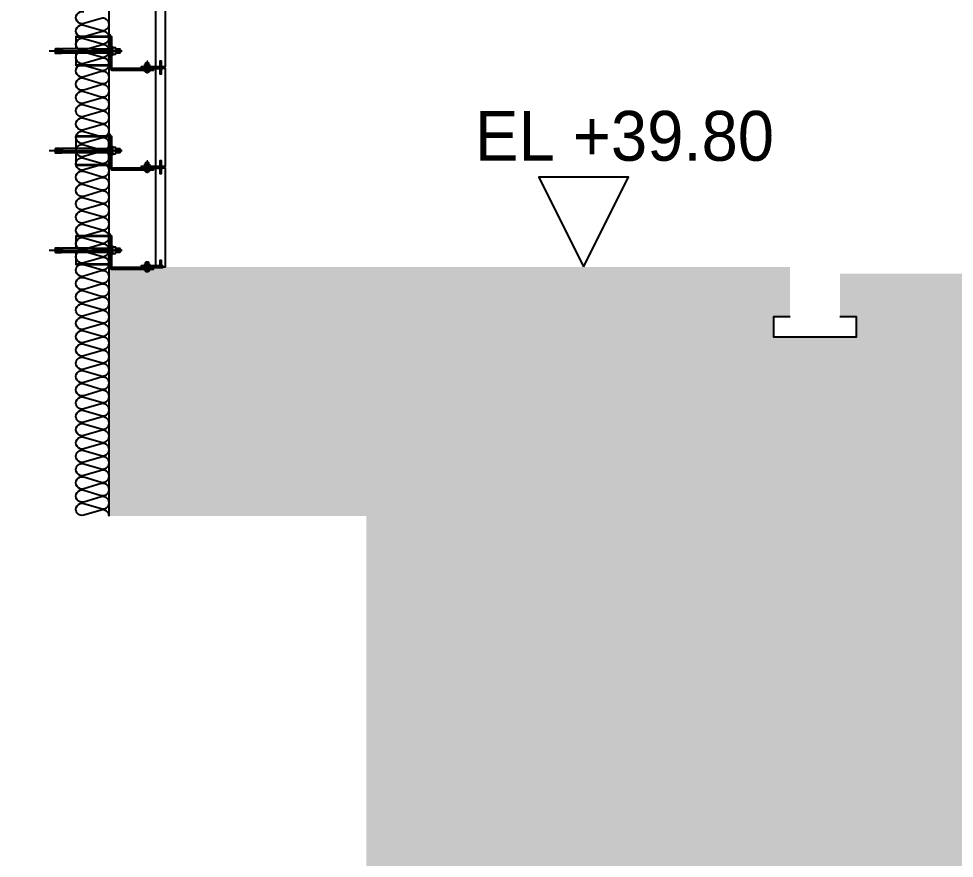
# Model space of a CAD drawing. Header units: millimetres. Extents: x 19868 to 801382, y -4805 to 85279.
# Drawn here: x 790116 to 792933, y 32849 to 35376 of the extents above; entities that cross this region are included whole.
import ezdxf

# ---------------------------------------------------------------- set-up
doc = ezdxf.new("R2010")
doc.units = ezdxf.units.MM
doc.header["$LTSCALE"] = 250
doc.linetypes.add('CENTER', pattern=[50.8, 31.75, -6.35, 6.35, -6.35])
for name, color, linetype in [('[0]치수선', 3, 'Continuous'), ('A-FIN(EX)', 6, 'Continuous'), ('A-버림CONC', 4, 'Continuous'), ('ANG', 8, 'Continuous'), ('ISL', 251, 'Continuous'), ('S-TEEL', 4, 'Continuous'), ('지반', 254, 'Continuous')]:
    doc.layers.add(name, color=color, linetype=linetype)
doc.layers.add('CEN', color=1, linetype='Continuous', lineweight=9)
doc.layers.add('NOPLOT', color=191, linetype='Continuous', plot=False)
doc.styles.add('Gdim', font='')
doc.styles.get('Gdim').set_extended_font_data('Dotum')

# ---------------------------------------------------------------- blocks, each defined once
blk = doc.blocks.new('A$C6c7ba7a6')
at = {"layer": '[0]치수선', "ltscale": 0.5}
h = blk.add_hatch(color=8, dxfattribs=at)
h.dxf.hatch_style = 1
h.paths.add_polyline_path([(-140, 0.5), (-140, -1.5), (-137.5, -1.5, 0.414214), (-136.5, -0.5), (-136.5, 40), (-138, 40), (-138, 0.5)])
at = {"color": 9, "linetype": 'Continuous', "lineweight": 25}
for p, q in [((-240, 91.5, 0), (-140, 91.5)), ((-240, 91.5, 0), (-240, 53, 0)), ((-240, 89.5, 0), (-140, 89.5)), ((-137.5, 95.5), (-140, 95.5)), ((-140, 95.5), (-140, 89.5)), ((-140, 93.5), (-138, 93.5)), ((-138, 93.5), (-138, 54)), ((-136.5, 94.5), (-136.5, 54)), ((-240, 60.2, 0), (-237, 60.2, 0)), ((-237, 53, 0), (-237, 60.2, 0)), ((-240, 41, 0), (-240, 2.5, 0)), ((-142, 54), (-136.5, 54)), ((-136.5, 40), (-142, 40)), ((-138, 0.5), (-138, 40)), ((-136.5, 40), (-136.5, -0.5)), ((-140, 4.5), (-240, 4.5, 0)), ((-140, 2.5), (-240, 2.5, 0)), ((-140, 4.5), (-140, -1.5)), ((-138, 0.5), (-140, 0.5)), ((-140, -1.5), (-137.5, -1.5))]:
    blk.add_line(p, q, dxfattribs=at)
at = {"color": 9, "ltscale": 0.5}
for p, q in [((-142, 89.5), (-142, 54)), ((-129.5, 61.3), (-131.5, 61.3)), ((-131.5, 61.3), (-131.5, 32.8)), ((-129.5, 32.8), (-129.5, 61.3)), ((-120.5, 56.5), (-129, 56.5)), ((-188.8, 53), (-131.5, 53)), ((-188.8, 53), (-187.3, 51.5)), ((-188.8, 41), (-188.8, 53)), ((-188.8, 51.5), (-131.5, 51.5)), ((-188.8, 42.5), (-131.5, 42.5)), ((-188.8, 41), (-187.3, 42.5)), ((-188.8, 41), (-131.5, 41)), ((-187.3, 42.5), (-187.3, 51.5)), ((-142, 40), (-142, 4.5)), ((-131.5, 32.8), (-129.5, 32.8)), ((-129.5, 56), (-129.5, 38)), ((-129.5, 53), (-129.5, 53)), ((-129.5, 51.5), (-129.4, 51.5)), ((-129.5, 42.5), (-129.4, 42.5)), ((-129.5, 41), (-129.5, 41)), ((-129, 37.5), (-120.5, 37.5)), ((-128.3, 47), (-121.2, 47)), ((-120.1, 51.5), (-106, 51.5)), ((-120.1, 42.5), (-106, 42.5)), ((-120, 38), (-120, 56)), ((-120, 53), (-107.5, 53)), ((-120, 41), (-107.5, 41)), ((-107.5, 41), (-107.5, 53)), ((-106, 51.5), (-107.5, 53)), ((-106, 42.5), (-107.5, 41)), ((-106, 42.5), (-106, 51.5))]:
    blk.add_line(p, q, dxfattribs=at)
at = {"color": 9}
for p, q in [((-302.6, 52, 0), (-302.6, 50.3, 0)), ((-302.6, 43.2, 0), (-302.6, 41.5, 0)), ((-302.6, 41.7, 0), (-297, 42.5, 0)), ((-297, 51.5, 0), (-302.5, 52.3, 0)), ((-302.1, 49.5, 0), (-300.3, 48.3, 0)), ((-302.1, 44, 0), (-300.3, 45.2, 0)), ((-286.6, 53, 0), (-301.6, 53, 0)), ((-301.6, 40.5, 0), (-286.6, 40.5, 0)), ((-292.1, 47.7, 0), (-298.7, 47.7, 0)), ((-292.1, 45.7, 0), (-298.7, 45.7, 0)), ((-297, 51.5, 0), (-283, 51.5, 0)), ((-297, 42.5, 0), (-283, 42.5, 0)), ((-291.6, 48.2, 0), (-291.6, 48.7, 0)), ((-291.6, 44.7, 0), (-291.6, 45.2, 0)), ((-289.6, 50.7, 0), (-289.6, 50.7, 0)), ((-289.6, 42.7, 0), (-289.6, 42.7, 0)), ((-287.6, 44.7, 0), (-287.6, 48.7, 0)), ((-286.6, 53, 0), (-283.6, 53, 0)), ((-286.6, 40.5, 0), (-283.6, 40.5, 0)), ((-283.6, 53, 0), (-283.6, 40.5, 0)), ((-283, 41, 0), (-283, 53, 0)), ((-280, 53, 0), (-283, 53, 0)), ((-283, 41, 0), (-280, 41, 0)), ((-280, 41, 0), (-280, 53, 0)), ((-188.8, 53), (-280, 53, 0)), ((-280, 41, 0), (-188.8, 41))]:
    blk.add_line(p, q, dxfattribs=at)
at = {"color": 9, "linetype": 'Continuous', "lineweight": 25}
for centre, start, end in [((-137.5, 94.5), 0, 90), ((-137.5, -0.5), 270, 0)]:
    blk.add_arc(centre, 1, start, end, dxfattribs=at)
at = {"color": 9, "ltscale": 0.5}
for centre, start, end in [((-129, 56), 90, 180), ((-120.5, 56), 0, 90), ((-129, 38), 180, 270), ((-120.5, 38), 270, 0)]:
    blk.add_arc(centre, 0.5, start, end, dxfattribs=at)
at = {"color": 9}
for centre, radius, start, end in [((-301.6, 52, 0), 1, 90, 180), ((-301.6, 50.3, 0), 1, 180, 236.3099), ((-301.6, 43.2, 0), 1, 123.6901, 180), ((-301.6, 41.5, 0), 1, 180, 270), ((-298.7, 50.7, 0), 3, 236.3099, 270), ((-298.7, 42.7, 0), 3, 90, 123.6901), ((-292.1, 48.2, 0), 0.5, 270, 0), ((-292.1, 45.2, 0), 0.5, 0, 90), ((-289.6, 48.7, 0), 2, 90, 180), ((-289.6, 44.7, 0), 2, 180, 270), ((-289.6, 48.7, 0), 2, 0, 90), ((-289.6, 44.7, 0), 2, 270, 0)]:
    blk.add_arc(centre, radius, start, end, dxfattribs=at)
at = {"color": 9, "ltscale": 0.5}
for centre, major_axis, ratio, start_param, end_param in [((-128.6, 51.7), (0.31, -4.75), 0.185991, 3.117121, 6.283185), ((-120.9, 51.7), (0.31, 4.75), 0.185108, 3.141593, 6.30754), ((-128.6, 42.2), (0.31, 4.75), 0.187111, 0, 3.166211), ((-120.9, 42.2), (0.31, -4.75), 0.185359, -0.024388, 3.141593)]:
    blk.add_ellipse(centre, major_axis=major_axis, ratio=ratio, start_param=start_param, end_param=end_param, dxfattribs=at)
at = {"layer": '[0]치수선', "color": 8, "linetype": 'CENTER', "ltscale": 0.2}
for p, q in [((-320, 47, 0), (-101, 47)), ((-136.5, 54), (-136.5, 40))]:
    blk.add_line(p, q, dxfattribs=at)
at = {"layer": 'ANG'}
for p, q in [((-15.6, 1.5), (-35.4, 1.5)), ((-35.4, 1.5), (-35.4, -0.5)), ((-29.5, 5.5), (-30.5, 6.4)), ((-30.5, 6.4), (-28.5, 6.4)), ((-29.5, 11.4), (-28.5, 12.4)), ((-21.5, 11.4), (-29.5, 11.4)), ((-29.5, 6.4), (-29.5, 11.4)), ((-21.5, 10.4), (-29.5, 10.4)), ((-21.5, 9.4), (-29.5, 9.4)), ((-21.5, 8.4), (-29.5, 8.4)), ((-21.5, 7.4), (-29.5, 7.4)), ((-28.5, 6.4), (-29.5, 5.5)), ((-29.5, 1.5), (-29.5, 5.5)), ((-28.5, 12.4), (-22.5, 12.4)), ((-28.5, 6.4), (-22.5, 6.4)), ((-22.5, 12.4), (-21.5, 11.4)), ((-20.5, 6.4), (-22.5, 6.4)), ((-22.5, 6.4), (-21.5, 5.5)), ((-21.5, 11.4), (-21.5, 6.4)), ((-15.6, -0.5), (-15.6, 1.5)), ((-35.3, -12.5), (-35.3, -10.5)), ((-15.4, -12.5), (-35.3, -12.5)), ((-15.4, -10.5), (-15.4, -12.5))]:
    blk.add_line(p, q, dxfattribs=at)
at = {"layer": 'ANG', "extrusion": (0, 0, -1)}
for p, q in [((-32.4, 6.4), (-32.9, 5.9)), ((-32.9, 5.9), (-32.9, 2)), ((-32.9, 2), (-32.4, 1.5)), ((-30.5, 6.4), (-32.4, 6.4)), ((-21.5, 5.5), (-20.5, 6.4)), ((-21.5, 1.5), (-21.5, 5.5)), ((-20.5, 6.4), (-18.6, 6.4)), ((-18.6, 6.4), (-18.1, 5.9)), ((-18.1, 2), (-18.6, 1.5)), ((-18.1, 5.9), (-18.1, 2))]:
    blk.add_line(p, q, dxfattribs=at)
blk.add_lwpolyline([(-13.5, -0.5), (-13.5, 17), (-16.5, 17), (-16.5, -0.5)], dxfattribs=at)
at = {"layer": 'ANG'}
blk.add_lwpolyline([(-43.5, -5.5), (21.5, -5.5), (21.5, -0.5), (-43.5, -0.5)], close=True, dxfattribs=at)
blk.add_arc((-25.3, -9.5), 8.08, 202.3911, 337.6089, dxfattribs=at)
at = {"layer": 'S-TEEL'}
blk.add_lwpolyline([(-131.5, -10.5), (-6.5, -10.5), (-6.5, -5.5), (-131.5, -5.5), (-131.5, 89.5), (-136.5, 89.5), (-136.5, -5.5, 0.414214)], format="xyb", close=True, dxfattribs=at)
blk = doc.blocks.new('A$C878c86f0')
at = {"layer": '[0]치수선', "ltscale": 0.5}
h = blk.add_hatch(color=8, dxfattribs=at)
h.dxf.hatch_style = 1
h.paths.add_polyline_path([(-140, 0.5), (-140, -1.5), (-137.5, -1.5, 0.414214), (-136.5, -0.5), (-136.5, 40), (-138, 40), (-138, 0.5)])
at = {"layer": 'S-TEEL'}
h = blk.add_hatch(dxfattribs=at)
h.set_pattern_fill('JIS_LC_20A', color=8, scale=1.5, angle=180)
h.set_pattern_definition([(225, (13215.134, 33281.177), (21.213203, -21.213203), []), (225, (13213.634, 33281.177), (21.213203, -21.213203), [])])
h.paths.add_polyline_path([(-131.5, -10.5, -0.414214), (-136.5, -5.5), (-136.5, 89.5), (-131.5, 89.5), (-131.5, -5.5), (-6.5, -5.5), (-6.5, -10.5)])
at = {"color": 9, "linetype": 'Continuous', "lineweight": 25}
for p, q in [((-240, 91.5, 0), (-140, 91.5)), ((-240, 91.5, 0), (-240, 53, 0)), ((-240, 89.5, 0), (-140, 89.5)), ((-137.5, 95.5), (-140, 95.5)), ((-140, 95.5), (-140, 89.5)), ((-140, 93.5), (-138, 93.5)), ((-138, 93.5), (-138, 54)), ((-136.5, 94.5), (-136.5, 54)), ((-240, 60.2, 0), (-237, 60.2, 0)), ((-237, 53, 0), (-237, 60.2, 0)), ((-240, 41, 0), (-240, 2.5, 0)), ((-142, 54), (-136.5, 54)), ((-136.5, 40), (-142, 40)), ((-138, 0.5), (-138, 40)), ((-136.5, 40), (-136.5, -0.5)), ((-140, 4.5), (-240, 4.5, 0)), ((-140, 2.5), (-240, 2.5, 0)), ((-140, 4.5), (-140, -1.5)), ((-138, 0.5), (-140, 0.5)), ((-140, -1.5), (-137.5, -1.5))]:
    blk.add_line(p, q, dxfattribs=at)
at = {"color": 9, "ltscale": 0.5}
for p, q in [((-142, 89.5), (-142, 54)), ((-129.5, 61.3), (-131.5, 61.3)), ((-131.5, 61.3), (-131.5, 32.8)), ((-129.5, 32.8), (-129.5, 61.3)), ((-120.5, 56.5), (-129, 56.5)), ((-188.8, 53), (-131.5, 53)), ((-188.8, 53), (-187.3, 51.5)), ((-188.8, 41), (-188.8, 53)), ((-188.8, 51.5), (-131.5, 51.5)), ((-188.8, 42.5), (-131.5, 42.5)), ((-188.8, 41), (-187.3, 42.5)), ((-188.8, 41), (-131.5, 41)), ((-187.3, 42.5), (-187.3, 51.5)), ((-142, 40), (-142, 4.5)), ((-131.5, 32.8), (-129.5, 32.8)), ((-129.5, 56), (-129.5, 38)), ((-129.5, 53), (-129.5, 53)), ((-129.5, 51.5), (-129.4, 51.5)), ((-129.5, 42.5), (-129.4, 42.5)), ((-129.5, 41), (-129.5, 41)), ((-129, 37.5), (-120.5, 37.5)), ((-128.3, 47), (-121.2, 47)), ((-120.1, 51.5), (-106, 51.5)), ((-120.1, 42.5), (-106, 42.5)), ((-120, 38), (-120, 56)), ((-120, 53), (-107.5, 53)), ((-120, 41), (-107.5, 41)), ((-107.5, 41), (-107.5, 53)), ((-106, 51.5), (-107.5, 53)), ((-106, 42.5), (-107.5, 41)), ((-106, 42.5), (-106, 51.5))]:
    blk.add_line(p, q, dxfattribs=at)
at = {"color": 9}
for p, q in [((-302.6, 52, 0), (-302.6, 50.3, 0)), ((-302.6, 43.2, 0), (-302.6, 41.5, 0)), ((-302.6, 41.7, 0), (-297, 42.5, 0)), ((-297, 51.5, 0), (-302.5, 52.3, 0)), ((-302.1, 49.5, 0), (-300.3, 48.3, 0)), ((-302.1, 44, 0), (-300.3, 45.2, 0)), ((-286.6, 53, 0), (-301.6, 53, 0)), ((-301.6, 40.5, 0), (-286.6, 40.5, 0)), ((-292.1, 47.7, 0), (-298.7, 47.7, 0)), ((-292.1, 45.7, 0), (-298.7, 45.7, 0)), ((-297, 51.5, 0), (-283, 51.5, 0)), ((-297, 42.5, 0), (-283, 42.5, 0)), ((-291.6, 48.2, 0), (-291.6, 48.7, 0)), ((-291.6, 44.7, 0), (-291.6, 45.2, 0)), ((-289.6, 50.7, 0), (-289.6, 50.7, 0)), ((-289.6, 42.7, 0), (-289.6, 42.7, 0)), ((-287.6, 44.7, 0), (-287.6, 48.7, 0)), ((-286.6, 53, 0), (-283.6, 53, 0)), ((-286.6, 40.5, 0), (-283.6, 40.5, 0)), ((-283.6, 53, 0), (-283.6, 40.5, 0)), ((-283, 41, 0), (-283, 53, 0)), ((-280, 53, 0), (-283, 53, 0)), ((-283, 41, 0), (-280, 41, 0)), ((-280, 41, 0), (-280, 53, 0)), ((-188.8, 53), (-280, 53, 0)), ((-280, 41, 0), (-188.8, 41))]:
    blk.add_line(p, q, dxfattribs=at)
at = {"color": 9, "linetype": 'Continuous', "lineweight": 25}
for centre, start, end in [((-137.5, 94.5), 0, 90), ((-137.5, -0.5), 270, 0)]:
    blk.add_arc(centre, 1, start, end, dxfattribs=at)
at = {"color": 9, "ltscale": 0.5}
for centre, start, end in [((-129, 56), 90, 180), ((-120.5, 56), 0, 90), ((-129, 38), 180, 270), ((-120.5, 38), 270, 0)]:
    blk.add_arc(centre, 0.5, start, end, dxfattribs=at)
at = {"color": 9}
for centre, radius, start, end in [((-301.6, 52, 0), 1, 90, 180), ((-301.6, 50.3, 0), 1, 180, 236.3099), ((-301.6, 43.2, 0), 1, 123.6901, 180), ((-301.6, 41.5, 0), 1, 180, 270), ((-298.7, 50.7, 0), 3, 236.3099, 270), ((-298.7, 42.7, 0), 3, 90, 123.6901), ((-292.1, 48.2, 0), 0.5, 270, 0), ((-292.1, 45.2, 0), 0.5, 0, 90), ((-289.6, 48.7, 0), 2, 90, 180), ((-289.6, 44.7, 0), 2, 180, 270), ((-289.6, 48.7, 0), 2, 0, 90), ((-289.6, 44.7, 0), 2, 270, 0)]:
    blk.add_arc(centre, radius, start, end, dxfattribs=at)
at = {"color": 9, "ltscale": 0.5}
for centre, major_axis, ratio, start_param, end_param in [((-128.6, 51.7), (0.31, -4.75), 0.185991, 3.117121, 6.283185), ((-120.9, 51.7), (0.31, 4.75), 0.185108, 3.141593, 6.30754), ((-128.6, 42.2), (0.31, 4.75), 0.187111, 0, 3.166211), ((-120.9, 42.2), (0.31, -4.75), 0.185359, -0.024388, 3.141593)]:
    blk.add_ellipse(centre, major_axis=major_axis, ratio=ratio, start_param=start_param, end_param=end_param, dxfattribs=at)
at = {"layer": '[0]치수선', "color": 8, "linetype": 'CENTER', "ltscale": 0.2}
for p, q in [((-320, 47, 0), (-101, 47)), ((-136.5, 54), (-136.5, 40))]:
    blk.add_line(p, q, dxfattribs=at)
at = {"layer": 'ANG'}
for p, q in [((-15.6, 1.5), (-35.4, 1.5)), ((-35.4, 1.5), (-35.4, -0.5)), ((-29.5, 5.5), (-30.5, 6.4)), ((-30.5, 6.4), (-28.5, 6.4)), ((-29.5, 11.4), (-28.5, 12.4)), ((-21.5, 11.4), (-29.5, 11.4)), ((-29.5, 6.4), (-29.5, 11.4)), ((-21.5, 10.4), (-29.5, 10.4)), ((-21.5, 9.4), (-29.5, 9.4)), ((-21.5, 8.4), (-29.5, 8.4)), ((-21.5, 7.4), (-29.5, 7.4)), ((-28.5, 6.4), (-29.5, 5.5)), ((-29.5, 1.5), (-29.5, 5.5)), ((-28.5, 12.4), (-22.5, 12.4)), ((-28.5, 6.4), (-22.5, 6.4)), ((-22.5, 12.4), (-21.5, 11.4)), ((-20.5, 6.4), (-22.5, 6.4)), ((-22.5, 6.4), (-21.5, 5.5)), ((-21.5, 11.4), (-21.5, 6.4)), ((-15.6, -0.5), (-15.6, 1.5)), ((-35.3, -12.5), (-35.3, -10.5)), ((-15.4, -12.5), (-35.3, -12.5)), ((-15.4, -10.5), (-15.4, -12.5))]:
    blk.add_line(p, q, dxfattribs=at)
at = {"layer": 'ANG', "extrusion": (0, 0, -1)}
for p, q in [((-32.4, 6.4), (-32.9, 5.9)), ((-32.9, 5.9), (-32.9, 2)), ((-32.9, 2), (-32.4, 1.5)), ((-30.5, 6.4), (-32.4, 6.4)), ((-21.5, 5.5), (-20.5, 6.4)), ((-21.5, 1.5), (-21.5, 5.5)), ((-20.5, 6.4), (-18.6, 6.4)), ((-18.6, 6.4), (-18.1, 5.9)), ((-18.1, 2), (-18.6, 1.5)), ((-18.1, 5.9), (-18.1, 2))]:
    blk.add_line(p, q, dxfattribs=at)
for points in [[(-13.5, -0.5), (-13.5, 17), (-16.5, 17), (-16.5, -0.5)], [(-16.5, -5.5), (-16.5, -23), (-13.5, -23), (-13.5, -5.5)]]:
    blk.add_lwpolyline(points, dxfattribs=at)
at = {"layer": 'ANG'}
blk.add_lwpolyline([(-43.5, -5.5), (21.5, -5.5), (21.5, -0.5), (-43.5, -0.5)], close=True, dxfattribs=at)
blk.add_arc((-25.3, -9.5), 8.08, 202.3911, 337.6089, dxfattribs=at)
at = {"layer": 'CEN'}
blk.add_line((-25.5, 17.8), (-25.5, -21.2), dxfattribs=at)
at = {"layer": 'S-TEEL'}
blk.add_lwpolyline([(-131.5, -10.5), (-6.5, -10.5), (-6.5, -5.5), (-131.5, -5.5), (-131.5, 89.5), (-136.5, 89.5), (-136.5, -5.5, 0.414214)], format="xyb", close=True, dxfattribs=at)

msp = doc.modelspace()

# ---------------------------------------------------------------- hatches: boundary and pattern name
at = {"layer": '지반'}
h = msp.add_hatch(dxfattribs=at)
h.set_pattern_fill('EARTH', color=251, scale=70, angle=45)
h.paths.add_polyline_path([(650617.8, 33228.9), (650617.8, 23234.4), (801382.4, 23234.4), (801382.4, 34608.9), (792588.2, 34608.9), (792588.2, 34478.9), (792638.2, 34478.9), (792638.2, 34418.9), (792388.2, 34418.9), (792388.2, 34478.9), (792438.2, 34478.9), (792438.2, 34628.9), (790388.2, 34628.9), (790388.2, 33878.9), (791163.2, 33878.9), (791163.2, 32378.9), (791263.2, 32378.9), (791263.2, 32318.9), (788063.2, 32318.9), (788063.2, 32378.9), (788163.2, 32378.9), (788163.2, 33878.9), (789618.2, 33878.9), (789618.2, 34448.9), (787708.2, 34448.9), (787708.2, 33008.9), (787808.2, 33008.9), (787808.2, 32948.9), (782968.2, 32948.9), (782968.2, 33008.9), (783068.2, 33008.9), (783068.2, 34248.9), (781958.2, 34248.9), (781958.2, 33208.9), (782058.2, 33208.9), (782058.2, 33148.9), (780218.2, 33148.9), (780148.2, 33218.9), (778788.2, 33218.9), (778788.2, 33278.9), (778888.2, 33278.9), (778888.2, 34318.9), (771638.2, 34318.9), (771638.2, 32778.9), (771738.2, 32778.9), (771738.2, 32718.9), (767038.2, 32718.9), (767038.2, 32778.9), (767138.2, 32778.9), (767138.2, 34318.9), (765913.1, 34318.9), (765813.1, 34218.9), (759888.2, 34218.9), (759888.2, 33178.9), (759988.2, 33178.9), (759988.2, 33118.9), (756788.2, 33118.9), (756788.2, 33178.9), (756888.2, 33178.9), (756888.2, 34218.9), (755638.2, 34218.9), (755638.2, 32978.9), (755738.2, 32978.9), (755738.2, 32918.9), (751038.2, 32918.9), (751038.2, 32978.9), (751138.2, 32978.9), (751138.2, 34518.9), (749088.2, 34518.9), (749088.2, 33778.9), (750613.2, 33778.9), (750613.2, 32278.9), (750713.2, 32278.9), (750713.2, 32218.9), (747513.2, 32218.9), (747513.2, 32278.9), (747613.2, 32278.9), (747613.2, 33778.9), (748488.2, 33778.9), (748488.2, 34078.9), (747988.2, 34078.9), (747988.2, 34418.9), (746363.2, 34418.9), (746363.2, 33478.9), (746463.2, 33478.9), (746463.2, 33418.9), (743263.2, 33418.9), (743263.2, 33478.9), (743363.2, 33478.9), (743363.2, 34418.9), (739738.2, 34418.9), (739738.2, 33978.9), (740338.2, 33978.9), (740338.2, 33278.9), (740438.2, 33278.9), (740438.2, 33218.9), (734738.2, 33218.9), (734738.2, 32978.9), (734838.2, 32978.9), (734838.2, 32918.9), (731638.2, 32918.9), (731638.2, 32978.9), (731738.2, 32978.9), (731738.2, 33218.9), (728228.2, 33218.9), (728158.2, 33148.9), (725968.2, 33148.9), (725968.2, 33208.9), (726068.2, 33208.9), (726068.2, 34048.9), (726668.2, 34048.9), (726668.2, 34348.9), (723658.2, 34348.9), (723658.2, 33708.9), (723758.2, 33708.9), (723758.2, 33648.9), (720418.2, 33648.9), (720418.2, 33708.9), (720518.2, 33708.9), (720518.2, 34348.9), (718758.2, 34348.9), (718758.2, 33878.9), (719638.2, 33878.9), (719638.2, 31878.9), (719738.2, 31878.9), (719738.2, 31818.9), (715038.2, 31818.9), (715038.2, 31878.9), (715138.2, 31878.9), (715138.2, 33878.9), (717988.2, 33878.9), (717988.2, 34622.3), (717870.2, 34622.3), (717870.2, 34603.9), (717820.2, 34603.9), (717820.2, 34622.3), (717588.2, 34622.3), (717588.2, 34682.3), (717638.2, 34682.3), (717637.5, 34831.6), (715313.2, 34820.3), (712988.3, 34808.9), (701138.2, 34568.9), (688982.5, 34328.9), (678538.2, 34278.9), (666388.2, 34228.9), (658288.2, 33228.9)])

# ---------------------------------------------------------------- linework, layer by layer
at = {"layer": 'A-FIN(EX)'}
for points in [[(790528.2, 35513.9), (790528.2, 35231.9), (790558.2, 35231.9), (790558.2, 35513.9)], [(790528.2, 35225.9), (790528.2, 34931.9), (790558.2, 34931.9), (790558.2, 35225.9)], [(790528.2, 34925.9), (790528.2, 34628.9), (790558.2, 34628.9), (790558.2, 34925.9)]]:
    msp.add_lwpolyline(points, close=True, dxfattribs=at)
at = {"layer": 'A-버림CONC', "color": 5}
msp.add_lwpolyline([(792438.2, 34478.9), (792388.2, 34478.9), (792388.2, 34418.9), (792638.2, 34418.9), (792638.2, 34478.9), (792588.2, 34478.9)], dxfattribs=at)
at = {"layer": 'ISL'}
msp.add_line((790388.2, 33878.9), (790388.2, 76128.9), dxfattribs=at)
msp.add_lwpolyline([(790388.2, 33879, 0.509267), (790364, 33896.6), (790312.4, 33881.3, -1.372593), (790312.4, 33916.6), (790364, 33901.3, 0.509267), (790388.2, 33919, 0.509267), (790364, 33936.6), (790312.4, 33921.3, -1.372593), (790312.4, 33956.6), (790364, 33941.3, 0.509267), (790388.2, 33959, 0.509267), (790364, 33976.6), (790312.4, 33961.3, -1.372593), (790312.4, 33996.6), (790364, 33981.3, 0.509267), (790388.2, 33999, 0.509267), (790364, 34016.6), (790312.4, 34001.3, -1.372593), (790312.4, 34036.6), (790364, 34021.3, 0.509267), (790388.2, 34039, 0.509267), (790364, 34056.6), (790312.4, 34041.3, -1.372593), (790312.4, 34076.6), (790364, 34061.3, 0.509267), (790388.2, 34079, 0.509267), (790364, 34096.6), (790312.4, 34081.3, -1.372593), (790312.4, 34116.6), (790364, 34101.3, 0.509267), (790388.2, 34119, 0.509267), (790364, 34136.6), (790312.4, 34121.3, -1.372593), (790312.4, 34156.6), (790364, 34141.3, 0.509267), (790388.2, 34159, 0.509267), (790364, 34176.6), (790312.4, 34161.3, -1.372593), (790312.4, 34196.6), (790364, 34181.3, 0.509267), (790388.2, 34199, 0.509267), (790364, 34216.6), (790312.4, 34201.3, -1.372593), (790312.4, 34236.6), (790364, 34221.3, 0.509267), (790388.2, 34239, 0.509267), (790364, 34256.6), (790312.4, 34241.3, -1.372593), (790312.4, 34276.6), (790364, 34261.3, 0.509267), (790388.2, 34279, 0.509267), (790364, 34296.6), (790312.4, 34281.3, -1.372593), (790312.4, 34316.6), (790364, 34301.3, 0.509267), (790388.2, 34319, 0.509267), (790364, 34336.6), (790312.4, 34321.3, -1.372593), (790312.4, 34356.6), (790364, 34341.3, 0.509267), (790388.2, 34359, 0.509267), (790364, 34376.6), (790312.4, 34361.3, -1.372593), (790312.4, 34396.6), (790364, 34381.3, 0.509267), (790388.2, 34399, 0.509267), (790364, 34416.6), (790312.4, 34401.3, -1.372593), (790312.4, 34436.6), (790364, 34421.3, 0.509267), (790388.2, 34439, 0.509267), (790364, 34456.6), (790312.4, 34441.3, -1.372593), (790312.4, 34476.6), (790364, 34461.3, 0.509267), (790388.2, 34479, 0.509267), (790364, 34496.6), (790312.4, 34481.3, -1.372593), (790312.4, 34516.6), (790364, 34501.3, 0.509267), (790388.2, 34519, 0.509267), (790364, 34536.6), (790312.4, 34521.3, -1.372593), (790312.4, 34556.6), (790364, 34541.3, 0.509267), (790388.2, 34559, 0.509267), (790364, 34576.6), (790312.4, 34561.3, -1.372593), (790312.4, 34596.6), (790364, 34581.3, 0.509267), (790388.2, 34599, 0.509267), (790364, 34616.6), (790312.4, 34601.3, -1.372593), (790312.4, 34636.6), (790364, 34621.3, 0.509267), (790388.2, 34639, 0.509267), (790364, 34656.6), (790312.4, 34641.3, -1.372593), (790312.4, 34676.6), (790364, 34661.3, 0.509267), (790388.2, 34679, 0.509267), (790364, 34696.6), (790312.4, 34681.3, -1.372593), (790312.4, 34716.6), (790364, 34701.3, 0.509267), (790388.2, 34719, 0.509267), (790364, 34736.6), (790312.4, 34721.3, -1.372593), (790312.4, 34756.6), (790364, 34741.3, 0.509267), (790388.2, 34759, 0.509267), (790364, 34776.6), (790312.4, 34761.3, -1.372593), (790312.4, 34796.6), (790364, 34781.3, 0.509267), (790388.2, 34799, 0.509267), (790364, 34816.6), (790312.4, 34801.3, -1.372593), (790312.4, 34836.6), (790364, 34821.3, 0.509267), (790388.2, 34839, 0.509267), (790364, 34856.6), (790312.4, 34841.3, -1.372593), (790312.4, 34876.6), (790364, 34861.3, 0.509267), (790388.2, 34879, 0.509267), (790364, 34896.6), (790312.4, 34881.3, -1.372593), (790312.4, 34916.6), (790364, 34901.3, 0.509267), (790388.2, 34919, 0.509267), (790364, 34936.6), (790312.4, 34921.3, -1.372593), (790312.4, 34956.6), (790364, 34941.3, 0.509267), (790388.2, 34959, 0.509267), (790364, 34976.6), (790312.4, 34961.3, -1.372593), (790312.4, 34996.6), (790364, 34981.3, 0.509267), (790388.2, 34999, 0.509267), (790364, 35016.6), (790312.4, 35001.3, -1.372593), (790312.4, 35036.6), (790364, 35021.3, 0.509267), (790388.2, 35039, 0.509267), (790364, 35056.6), (790312.4, 35041.3, -1.372593), (790312.4, 35076.6), (790364, 35061.3, 0.509267), (790388.2, 35079, 0.509267), (790364, 35096.6), (790312.4, 35081.3, -1.372593), (790312.4, 35116.6), (790364, 35101.3, 0.509267), (790388.2, 35119, 0.509267), (790364, 35136.6), (790312.4, 35121.3, -1.372593), (790312.4, 35156.6), (790364, 35141.3, 0.509267), (790388.2, 35159, 0.509267), (790364, 35176.6), (790312.4, 35161.3, -1.372593), (790312.4, 35196.6), (790364, 35181.3, 0.509267), (790388.2, 35199, 0.509267), (790364, 35216.6), (790312.4, 35201.3, -1.372593), (790312.4, 35236.6), (790364, 35221.3, 0.509267), (790388.2, 35239, 0.509267), (790364, 35256.6), (790312.4, 35241.3, -1.372593), (790312.4, 35276.6), (790364, 35261.3, 0.509267), (790388.2, 35279, 0.509267), (790364, 35296.6), (790312.4, 35281.3, -1.372593), (790312.4, 35316.6), (790364, 35301.3, 0.509267), (790388.2, 35319, 0.509267), (790364, 35336.6), (790312.4, 35321.3, -1.372593), (790312.4, 35356.6), (790364, 35341.3, 0.509267), (790388.2, 35359, 0.509267), (790364, 35376.6), (790312.4, 35361.3, -1.372593), (790312.4, 35396.6)], format="xyb", dxfattribs=at)
at = {"layer": 'NOPLOT', "linetype": 'Continuous'}
msp.add_lwpolyline([(791816.8, 34628.9), (791951.8, 34898.9), (791681.8, 34898.9), (791816.8, 34628.9)], dxfattribs=at)

# ---------------------------------------------------------------- block references
at = {"layer": 'S-TEEL'}
for name, p in [('A$C878c86f0', (790528.2, 35231.9)), ('A$C878c86f0', (790528.2, 34931.9)), ('A$C6c7ba7a6', (790528.2, 34632.2))]:
    msp.add_blockref(name, p, dxfattribs=at)

# ---------------------------------------------------------------- texts
at = {"layer": 'NOPLOT', "linetype": 'Continuous', "style": 'Gdim'}
msp.add_text('EL +39.80', height=150, rotation=360, dxfattribs=at).set_placement((791490, 34948.4))

doc.saveas('drawing.dxf')
